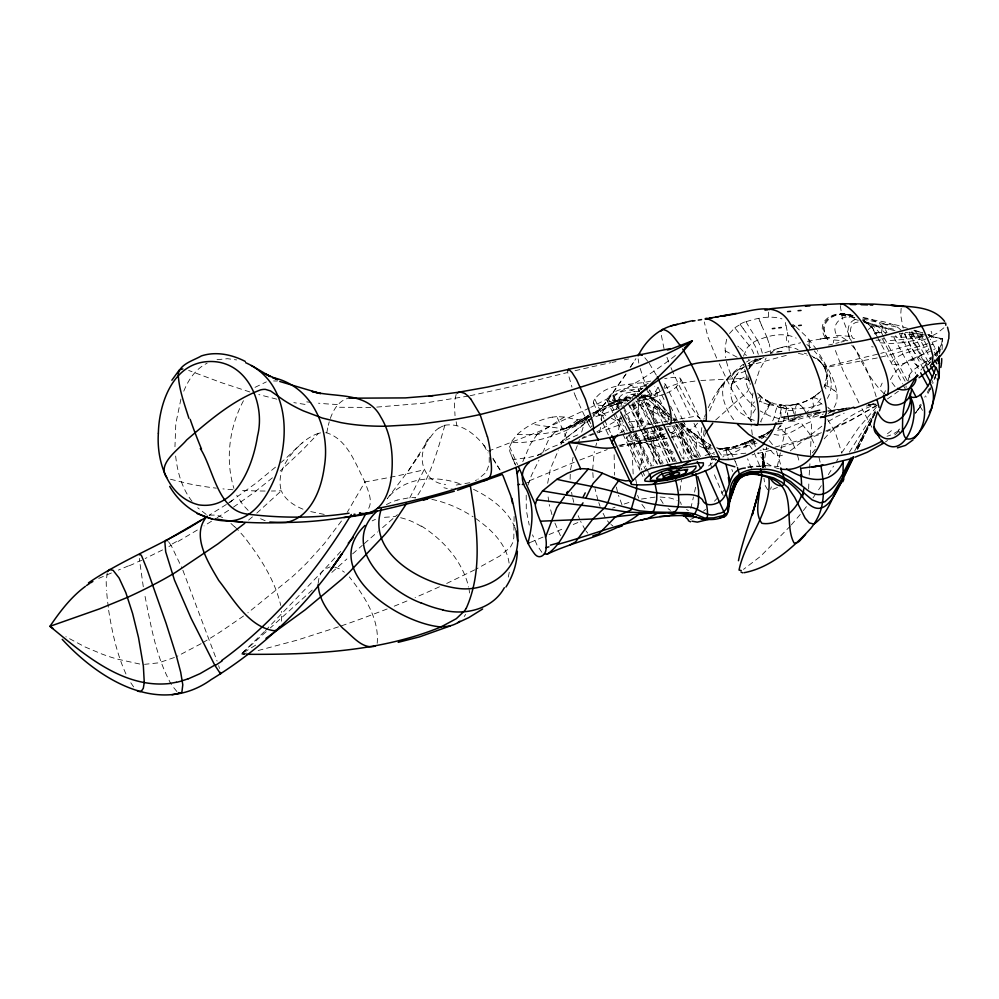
<?xml version="1.0" encoding="UTF-8"?>
<svg xmlns="http://www.w3.org/2000/svg" width="999" height="999" viewBox="0 0 999 999"><rect width="100%" height="100%" fill="white"/><g stroke="black" fill="none" stroke-linecap="round" stroke-linejoin="round"><path stroke-width="0.75" stroke-dasharray="5 3.75" d="M514.11 516.495L513.823 537.799L512.799 542.569L510.252 547.415L499.6 556.131L475.961 569.218M592.632 469.992L594.305 451.598M630.394 405.257L640.097 405.045L652.946 411.738L653.833 423.688M762.861 467.894L763.124 453.496L762.861 467.894L763.323 461.001L762.712 467.095M654.07 430.257L653.084 465.921M763.923 467.282L763.174 448.489M808.653 488.998L808.915 480.407M570.129 479.233L570.254 473.926M725.761 449.325L728.533 459.815M620.354 415.996L618.269 432.804M942.069 349.588L942.656 338.823L928.945 336.026M614.135 454.732L614.535 475.124M810.376 455.207L811.638 422.602M762.911 466.321L762.449 452.609L763.785 463.636L762.449 452.609M547.652 483.291L550.299 469.093L558.516 450M831.23 385.764L830.244 392.619L827.447 398.414M840.271 305.794L842.344 318.032L851.448 341.446M789.21 350.999L788.611 340.734M809.19 475.074L809.54 469.518M809.627 468.081L809.902 463.798M526.223 495.154L526.286 510.202L529.233 525.087M318.157 583.341L319.043 577.622L321.129 572.951L342.295 549.75M638.486 404.757L638.236 420.679L637.037 428.683M281.531 621.166L281.631 611.301M768.543 312.075L768.668 317.158M911.862 331.119L913.561 337.25L924.025 336.139M927.134 365.884L926.085 361.338L931.88 356.868M680.007 490.646L681.443 480.257M701.835 427.584C700.012 437.25 702.135 448.351 709.877 454.957M601.473 420.691C599.787 401.773 622.177 398.314 636.051 395.679M704.17 430.319C702.871 438.673 702.659 448.901 709.652 454.92M759.852 438.436L760.739 436.126L765.734 434.215L763.91 434.815M570.504 469.955L573.101 457.317M761.288 397.365L759.29 402.472M752.971 393.044L751.323 405.681L750.961 421.428M653.096 410.089L653.621 407.879A11.464 4.058 74.8 0 1 654.22 406.83C660.464 404.595 664.123 414.772 669.542 416.421M600.574 427.422L599.1 434.727M621.003 406.855C620.916 401.061 627.16 394.18 632.879 398.613M509.303 572.202L507.742 579.595M746.678 374.712C744.742 383.067 748.039 392.17 754.657 397.565M763.323 466.595L766.633 447.077M770.054 402.535L769.892 403.246L775.286 405.706A34.84 23.988 34.1 0 0 780.918 407.43L781.031 419.193L769.442 415.846L760.239 410.964M780.906 449.925L786.275 426.049M695.591 487.237L693.668 496.116M749.238 368.306A14.785 7.967 23.8 0 0 749.75 367.12L748.401 359.478M780.331 452.847L776.985 467.832M743.506 356.144L747.14 347.877A35.04 26.074 44.8 0 1 749.437 345.392A45.742 34.028 44.1 0 1 753.283 342.669M641.545 464.41L642.282 454.12M783.591 421.328L786.338 409.103L787.974 405.569L798.226 403.983L800.823 405.432M635.826 434.253L632.442 458.241L633.279 476.448M690.771 508.366L693.381 497.352M107.255 572.814L106.194 581.63L106.431 590.534M939.485 353.871L942.656 338.823L929.12 336.039L933.316 337.45L931.305 337.575M901.16 308.204L900.698 315.185L903.121 328.097M754.944 383.941L759.452 370.067L766.133 358.079M444.88 425.199C438.099 448.888 431.293 473.314 418.256 494.43A54.383 13.674 -29.7 0 1 416.521 496.678M328.284 425.324L329.258 421.803M377.197 643.294C379.433 618.693 364.111 595.429 349.338 576.923M581.655 432.155L585.039 420.941L588.036 415.759C567.969 431.843 542.27 435.839 517.27 434.465L510.801 442.495C539.135 444.143 564.91 431.793 589.31 419.13M811.575 355.819L820.216 361.588L824.674 367.557L826.735 376.698L824.437 385.552L825.961 388.886C830.868 376.748 825.286 361.788 813.198 356.406M777.859 422.19C780.681 418.556 779.282 404.707 785.464 406.006A46.104 9.153 -79.7 0 1 786.338 407.467L788.261 417.307M703.845 419.243L704.183 418.094M745.766 370.966L736.862 374.525A43.244 39.036 16.4 0 0 732.03 383.666L730.843 386.838L735.027 376.386L731.33 386.151L730.744 393.856M595.829 445.866L596.678 443.057M528.021 485.127L531.393 475.536L538.948 460.227M726.648 339.235L725.087 347.315L725.711 357.717M935.901 374.313L935.101 376.823L936.15 378.571M180.931 399.051L175.787 423.738L174.962 446.74M935.414 375.874L935.726 374.937M772.614 420.879C775.411 416.933 774.887 405.744 780.169 405.344A47.577 7.005 -75 0 1 780.719 406.593L780.918 407.417M578.496 442.42L579.52 439.448M704.582 416.908L705.394 414.535M812.749 417.12L815.808 412.949L826.835 411.363M770.566 489.248L771.39 486.863M934.177 379.408L935.938 374.513M936.313 374.4L932.754 383.566M330.344 418.456C333.291 409.965 338.499 401.086 347.652 398.401M575.549 450.337L577.41 445.392M769.367 404.77L765.671 414.11M709.515 411.051C716.932 393.668 725.911 372.964 745.491 366.795M745.791 442.619L746.103 450.774M883.79 394.667L885.376 390.684M183.779 391.183C188.336 379.77 195.804 368.706 207.143 363.211M708.229 407.767C716.058 390.696 728.084 375.399 743.293 364.298M560.988 444.468L565.971 433.179L570.504 426.548A27.173 15.36 68.8 0 1 572.315 425.249L588.036 415.759L574.138 424.463L564.023 429.195L566.083 428.384L555.556 431.88M668.481 430.606L667.994 429.083M426.211 443.906C416.196 460.152 425.649 483.304 445.629 484.415M929.832 389.86L931.617 385.789M542.657 452.759L548.076 440.784L552.06 434.802M456.156 394.43L454.308 402.385L455.032 415.721M522.789 461.688L530.294 444.343L536.588 435.177M857.317 449.338L875.686 412.137M857.754 448.938L872.739 418.331M869.317 425.274L872.951 417.894M769.992 402.197L760.564 421.79L761.987 422.015M857.03 448.826L875.286 412.637M854.62 451.048L875.324 412.025M930.306 389.098L926.223 396.928M706.355 432.018L704.994 434.615A78.209 26.998 -26.7 0 0 703.184 445.242L706.905 450.936A78.297 27.023 -26.7 0 0 712.287 453.608L714.585 454.208M875.361 412.225L855.057 450.387M243.469 400.711C229.333 427.122 225 459.652 233.928 488.424M325.674 432.704A22.44 18.244 -53.7 0 1 326.685 432.842C347.714 439.373 355.632 464.423 364.96 481.943L347.277 512.275M409.777 497.939L424.088 469.792A556.68 277.834 -26.1 0 1 364.972 481.918M823.938 387.162C831.006 376.735 824.974 362.063 813.648 357.592M429.857 437.362L408.678 470.404L387.162 498.813C404.533 476.311 437.15 474.8 461.875 484.54M755.606 408.791L749.512 418.643L740.072 412.575A32.155 29.008 6.9 0 1 734.827 406.293L732.467 401.498M828.346 474.662L833.566 466.121M836.55 461.251L838.036 458.803M748.401 369.305L751.56 364.598A35.102 29.67 64 0 1 755.207 360.914A44.156 37.388 61.6 0 1 758.703 358.441L756.255 361.376L748.189 363.474M368.718 508.291C373.052 499.875 367.57 490.059 364.96 481.943M849.387 452.185L875.536 410.414M630.794 366.683L635.464 359.39M841.77 452.709L858.378 428.109L876.285 407.305M821.365 485.639L817.282 491.77M650.736 381.056C631.693 386.026 606.018 381.493 593.856 400.624A12.587 4.895 -25.3 0 0 593.906 403.771C604.033 408.029 615.784 403.646 626.348 403.022M630.144 367.532L635.913 358.653M625.898 374.275L607.991 400.162L593.418 416.745M646.241 385.477C633.254 388.986 615.721 385.776 607.292 398.738A8.404 3.259 -25.4 0 0 607.292 400.836L612.949 402.01L629.894 400.224M917.631 410.389L922.452 403.059M643.006 388.136C632.891 390.871 619.268 388.386 612.687 398.451A6.543 2.522 -25.4 0 0 612.687 400.099L618.506 400.974L630.406 399.263M639.572 390.909C632.717 392.769 623.476 391.096 619.005 397.914A4.446 1.711 -25.5 0 0 618.993 399.038L621.952 399.662L630.918 398.713M635.701 393.718L628.608 394.93L625.474 397.34A2.398 0.924 -25.5 0 0 625.461 397.939L627.459 402.147M921.428 404.857L915.633 413.049M408.678 470.404L419.48 454.545L414.81 461.338M664.035 387.762L665.484 384.265L662.824 383.104M626.036 373.876L606.168 401.998L594.567 415.159M464.21 616.52L465.646 614.422M812.961 497.914L816.42 492.994M341.458 520.991L324.238 543.718L307.492 562.237A405.394 161.875 -16.9 0 1 291.421 577.559L247.864 612.824M932.092 342.332L942.656 338.823L941.645 343.119A110.552 37.762 -27.5 0 1 935.101 355.769L938.186 352.36L938.848 347.952A2.922 2.448 -83.6 0 0 938.461 346.803L933.74 349.625M729.482 333.554L734.789 327.809L750.724 347.452A46.466 25.599 35.9 0 1 752.959 351.735L754.245 354.895M820.953 398.576C814.522 407.704 804.944 414.26 794.592 418.194L795.841 406.318L796.615 404.495L798.226 403.983L787.712 405.831M902.397 332.954L900.848 337.013L902.559 342.707L925.424 338.249M718.83 389.335L723.139 383.653M724.675 489.46L719.33 496.016M915.146 413.374L920.129 406.581L922.539 410.402M928.521 364.348L930.431 361.875L927.097 365.734M803.333 510.589L806.842 506.093M749.275 368.194L754.844 362.088L755.194 358.653M824.475 385.439L827.709 386.313A37.138 19.406 51.6 0 1 831.118 388.224L831.48 388.386M812.337 452.834L815.284 449.288M791.32 524.912L800.699 513.961M639.06 398.064L653.121 393.319A6.656 2.547 -25.8 0 0 655.719 391.296L658.041 387.175L654.682 386.276M920.941 370.042L921.902 368.931M484.965 473.364L477.809 479.32M824.587 367.644L824.724 367.52A4.033 1.411 -27.5 0 1 825.961 366.77L820.803 358.441L814.285 350.886M666.783 393.119L671.266 390.796A12.712 4.82 -26 0 0 676.248 386.938L680.107 382.068L680.831 380.344L680.132 378.122L674.5 377.285L664.71 378.521M708.541 466.009L716.458 459.478M415.035 498.239L415.734 497.477L409.278 497.739L397.165 500.074M770.241 431.743L765.946 436.088L761.3 438.848M824.175 438.861C837.849 422.902 855.943 410.839 876.036 404.607M895.004 386.613L890.121 380.182C894.717 371.116 902.234 363.499 911.5 359.215L915.771 364.548L922.876 367.844L931.742 358.029M697.602 423.226L695.192 425.849A12.825 4.608 -25.9 0 1 690.134 429.682L671.74 436.813M821.415 390.634C814.01 398.951 803.084 403.146 792.369 405.219L805.406 401.436L816.745 395.067L812.324 398.151L813.648 406.78M790.384 526.011L760.464 556.406L743.493 569.393M320.554 432.879L318.444 433.366L302.16 450.312L280.207 471.053M726.41 361.251C730.506 377.734 739.597 392.944 752.01 404.533L754.495 401.923M714.472 501.186L718.468 497.015M715.734 419.955L733.591 403.908M265.434 630.569L324.163 569.505L330.095 566.883M629.507 434.677L626.061 438.623A8.479 3.109 -25.3 0 0 626.023 440.646C638.686 443.431 652.235 438.424 664.847 436.238M934.689 354.945L938.585 351.298L939.06 353.858M264.423 631.593L241.159 654.133L244.231 654.27M943.893 327.797L937.287 333.079L928.421 337.862M730.094 375.799C715.734 387.987 724.912 408.966 734.69 420.954M592.357 417.245L560.601 442.395L564.073 442.532M934.614 354.433L937.224 351.86L930.331 339.26M435.239 430.931L438.886 427.947M868.331 329.495C874.475 323.264 884.977 326.236 891.183 330.956M758.129 398.251L759.365 397.152A28.134 2.672 -54.5 0 1 760.289 396.516L770.067 402.372L765.396 400.012L774.774 403.896L784.977 405.557L778.983 404.957L789.135 405.219L790.696 406.181A44.505 11.026 -84.3 0 1 791.87 407.804M318.444 433.366C302.859 438.374 293.182 453.047 280.731 462.637M517.27 434.465C527.047 425.512 539.472 419.493 552.497 417.082M312.25 590.059L270.379 627.909M819.217 392.557C807.841 401.96 813.511 394.493 819.505 400.524M266.184 631.693L241.159 654.133L245.342 654.27M331.83 572.415L346.89 558.965M590.621 419.368L563.124 440.447M352.635 553.871L362.262 545.392M537.887 433.903L564.323 417.045L577.709 419.855L587.936 417.207M364.298 543.593L377.659 531.918M397.452 514.672L395.292 516.57L381.381 517.544M256.793 513.136L281.331 490.784C275.749 472.127 289.26 454.383 302.585 442.619M392.957 518.606L378.783 530.944M275.487 467.145L255.894 483.229L228.908 502.759M252.422 516.883L248.027 520.579M894.792 434.915L898.85 431.456M272.402 477.822L254.87 491.92L233.429 507.155M764.01 357.355L759.69 359.29L761.638 358.279L752.784 360.502M770.429 353.371C777.659 346.341 789.222 344.867 798.051 349.687M733.541 403.946L746.453 392.707A22.952 8.329 -26.5 0 0 748.101 390.597L750.099 385.689A45.342 16.546 -26.2 0 0 750.099 383.117M703.471 511.138L705.669 509.34M589.422 414.76L574.138 424.463L581.53 421.99L588.911 416.808A11.139 7.567 85.8 0 1 589.36 416.62M675.436 355.444C649.437 376.099 620.292 392.382 590.746 407.355M780.806 425.999L777.796 428.459C787.574 431.893 792.669 442.232 796.191 451.286M899.799 428.996L898.338 430.082L899.874 432.804M577.709 419.855L568.056 427.023L560.289 430.045L574.712 425.611L588.823 416.683M243.569 615.971L223.601 629.732A326.311 126.511 -17.5 0 1 209.103 638.898L202.248 643.006M537.474 455.469L550.824 447.564L561.913 443.406M926.085 361.338L913.96 369.455L915.721 373.589M619.842 433.004L626.735 429.021M790.309 450.836L825.698 423.164M636.4 433.441L631.455 438.236A6.593 2.41 -25.4 0 0 631.418 439.822C642.469 441.908 654.283 437.837 665.159 435.377M255.007 387.362L266.346 381.88M772.002 429.82L760.064 437.912M885.439 441.908L887.537 440.459M887.474 398.901L891.957 395.854A121.191 41.558 -27.4 0 0 898.451 391.171M593.306 413.236C605.469 405.457 618.743 398.701 633.191 396.403M625.624 415.147L661.55 390.097M589.41 416.845L574.587 425.624L565.384 428.359L557.467 428.009L531.98 424.188M226.348 504.47L209.128 515.272M227.547 503.671L233.554 499.712L230.07 501.998M615.546 404.483L620.092 401.523M644.08 385.876L649.175 382.542M623.9 400.537L625.624 399.413M638.299 391.146L642.769 388.236M625.461 397.939L629.52 398.102L635.314 394.33M228.634 510.314L216.546 518.056M255.607 645.154L241.159 654.133L246.965 653.009M622.002 417.52L596.84 431.843M585.089 419.568L591.283 415.671M211.488 521.241L204.058 525.886M876.635 405.357L851.76 419.88A88.087 29.758 -27.3 0 1 837.387 426.923L826.847 431.518M855.044 319.555C846.153 323.127 846.777 334.528 851.285 341.358M746.553 361.975L750.099 359.79M197.34 530.019L178.022 541.47M877.197 405.532L849.999 420.467L825.698 431.068M759.203 437.362L770.329 431.081M828.084 413.648C849.774 398.164 826.56 367.033 817.319 350.512M201.136 643.656L177.248 656.243M937.974 352.659L937.224 351.86L937.487 355.744M705.082 455.544L714.235 452.41M828.271 421.441L835.664 417.232M764.51 434.615L767.244 433.191L770.104 433.042M761.638 358.279L753.171 363.748L748.463 365.484M665.309 433.678C656.83 437.287 646.852 439.797 637.737 438.673A4.483 1.636 -25.4 0 1 637.774 437.599L643.681 433.154L662.936 429.545M670.829 433.091L671.952 432.467A6.718 2.423 -25.7 0 0 674.6 430.457L677.01 426.448L673.663 425.649M168.918 546.54L171.116 545.342L181.868 567.832M777.422 487.462L770.154 490.434M617.007 400.849L592.007 413.399M162.587 549.912L145.167 558.516M475.399 480.619L476.635 479.982M592.969 414.847L611.226 406.031L628.021 399.937M474.787 569.817L447.04 583.291A417.844 171.216 -21.8 0 1 444.555 584.44M589.485 407.979L538.349 431.805L487.462 451.486M810.664 421.815C798.838 426.173 787.574 438.511 774.05 434.315M664.722 388.349L678.134 383.529L696.74 380.819M752.185 439.597L733.478 448.351L721.028 451.585M732.042 383.678L745.454 376.473A17.97 9.341 7.9 0 0 746.678 374.712M372.14 520.879L375.462 519.33M577.797 434.84L560.601 442.395L563.399 442.482M98.739 578.384L111.638 572.877M911.5 359.215L930.431 351.261M754.12 438.711C742.906 443.643 731.318 449.463 718.756 449.2M798.813 423.339L785.251 429.046L777.11 430.307M139.435 558.404L139.648 561.026L134.141 563.448M593.993 412.787L615.334 404.208L629.52 400.199M588.911 416.808L584.952 418.356L589.822 416.483M790.259 420.679L806.118 415.035L826.273 411.176M746.016 321.69A86.364 49.413 46.8 0 0 749.362 327.497L757.479 340.322C769.567 335.164 783.815 331.968 796.178 338.124M608.728 404.433L613.573 403.646L619.43 408.591M925.948 338.973L907.092 345.941L880.743 353.384M788.611 421.353L791.358 420.192M593.369 433.416L591.633 434.153A39.948 15.31 -25 0 1 586.326 436.176L582.554 437.4M128.484 565.871L118.382 570.092M577.847 522.552L572.34 524.862M530.332 542.407L543.106 537.05M549.063 534.552L563.923 528.371M174.4 657.492L158.679 662.837L144.53 664.335M690.434 519.43L693.468 518.169M529.358 480.756L574.263 462.275M394.218 606.181L407.58 600.724A417.844 171.216 -21.8 0 0 410.114 599.662M579.845 460.015L607.217 449.6M758.266 437.038L762.212 435.939A33.179 9.266 69 0 1 763.199 436.376M907.616 328.384C899.762 326.049 880.706 318.094 881.68 333.067M588.548 416.97L589.185 416.72M387.162 608.978L364.498 617.594A535.464 231.643 -21.6 0 1 339.847 626.385M797.302 417.769L789.747 420.891L794.68 419.73M818.643 434.827L780.069 447.839M753.458 439.685L736.288 446.103M671.316 434.253L677.996 431.231A8.604 3.097 -25.8 0 0 681.38 428.658L684.502 423.501M594.043 412.999L600.524 410.976L606.468 416.121L599.05 414.61L593.194 415.359M664.21 394.218L651.872 398.126L636.513 401.386M597.24 432.904L622.327 423.863M612.587 508.129L614.997 507.23M764.897 352.734L779.557 347.939L800.686 342.757M594.717 433.853L582.042 438.511M821.44 432.729L800.586 439.972L774.587 447.265L769.342 440.621M595.829 416.645L618.506 408.391M798.338 419.368L824.699 411.975M931.218 344.73L932.979 344.106A35.939 12.15 -28.2 0 1 932.629 344.68M747.739 365.946L788.948 354.633M813.86 417.17L823.301 414.073M927.522 346.029C915.946 351.386 901.011 351.598 892.07 361.426A11.551 3.884 -28.1 0 0 891.882 364.011C899 366.521 906.867 362.113 913.486 359.553A27.71 9.353 -28.3 0 0 917.244 357.654A22.777 7.667 -28.2 0 0 920.653 355.681A20.392 6.856 -28.2 0 0 923.788 353.596A20.242 6.806 -28.2 0 0 926.56 351.436A22.278 7.492 -28.2 0 0 928.908 349.275L921.053 334.902M746.116 321.69C757.567 318.007 770.117 315.234 781.93 318.868M754.145 440.197L731.33 447.49L719.218 448.663M338.436 626.86L296.99 640.197L255.969 651.098M755.506 441.62L734.153 452.522L722.776 456.968M542.095 453.971L529.308 457.342L513.249 459.615L509.815 451.536L509.365 446.216L517.544 464.585M624.188 504.008L626.398 503.296A90.347 29.433 -24.5 0 1 630.719 501.948M854.857 317.869C842.494 312.949 828.621 325.212 837.974 336.988L826.048 338.499L830.669 340.272M927.771 343.743L888.66 355.194A300.849 112.063 -30.6 0 1 876.435 358.117L824.712 367.694L821.877 363.636L824.637 367.694M779.32 426.273L781.143 425.699M858.104 322.015C849.737 322.689 848.651 332.642 852.934 338.286L857.916 339.086M755.132 441.108L734.465 447.077L721.79 448.613L728.746 448.039M736.438 446.041L731.33 447.49M629.27 428.072L669.842 420.704M640.746 396.728L646.49 394.43A4.533 1.736 -25.7 0 0 648.264 393.044L649.562 389.922M757.017 443.081C743.88 445.866 730.069 452.672 716.595 448.064M770.816 450.299L752.06 454.857M773.051 352.772L770.878 353.334L769.317 343.856M620.142 445.629C637.899 439.36 656.83 444.892 673.338 452.16M877.509 354.195L826.872 366.421A2.048 0.724 -27.5 0 0 825.961 366.72M828.571 345.092L832.592 344.118M835.826 343.331L839.023 342.557M829.744 412.312L845.691 408.728M575.062 370.716L590.509 367.12M444.592 425.287C462.662 422.102 478.371 436.85 487.862 450.599M840.971 342.083L844.242 341.308M469.805 482.704L456.218 485.052M782.479 455.207C777.572 457.455 772.577 453.946 770.504 449.525M667.032 438.037L655.194 440.584M641.445 499.05L656.093 496.965M209.303 515.159L216.833 515.072L223.289 517.869M591.995 366.783L610.726 362.699M768.556 448.701L760.002 450.549M759.053 436.813L763.436 436.95L765.796 439.66M612.037 362.412L615.996 361.588M866.283 406.056L876.036 403.996M629.72 421.853L639.984 420.754L651.211 424.45M624.288 359.84L628.621 358.941M470.029 395.754L507.28 387.562L567.732 372.477L571.965 387.125M639.76 444.505L639.223 443.319L619.605 446.765M638.511 398.763L650.511 395.829L659.14 392.157A8.541 3.247 -25.9 0 0 661.525 390.459M671.34 420.417L693.668 416.583L697.951 416.745L699.924 418.144M468.506 396.054L423.838 403.184L375.249 407.23M659.615 428.134L661.975 427.684M807.354 341.371L829.17 337.5L819.842 339.098L825.948 338.062M666.445 426.785L672.152 425.799M828.521 411.251L849.525 407.704M637.399 393.406L638.199 393.256M560.601 442.395L563.623 441.845M654.395 440.709L639.298 443.306L629.532 424.1M868.543 405.232L875.836 403.908M217.02 359.702L227.485 358.691L236.613 359.927M666.995 438.386L637.936 443.456L618.618 445.254M813.586 413.386L817.931 412.624L821.565 413.948M747.664 466.92L755.494 465.971L760.476 466.533M748.064 467.445L765.434 465.596L778.87 466.583M632.754 397.639L629.52 398.102M846.765 408.129L827.534 410.989M869.729 404.72L875.711 403.808M777.509 351.86L782.092 351.248M745.841 453.159L729.919 454.97L719.929 454.957M868.78 404.757L873.388 404.083M776.473 352.147L782.18 351.423M868.918 404.77L875.973 403.733M868.493 404.82L875.811 403.758M902.559 342.707L890.471 343.544L877.834 342.607M843.93 409.078L828.183 411.188M640.571 397.003C652.597 393.456 661.338 404.583 668.244 412.587M671.415 437.724C686.5 431.83 689.46 449.363 693.269 459.602M700.823 380.482L738.81 378.609L746.415 379.096A23.014 8.392 -26.5 0 1 748.089 379.832L749.262 380.994M875.998 340.297L884.202 339.76L883.266 337.924M923.625 336.176L896.702 337.55L895.666 335.764M928.945 335.502L932.604 336.576A2.91 2.435 -83 0 1 933.328 337.45M370.829 407.405L335.876 407.255M922.876 367.844L924.437 367.844M853.233 315.734C837.037 309.253 815.396 321.678 827.884 339.722M716.208 459.215L711.625 459.14M791.87 407.792L792.394 408.803L795.192 408.828L808.865 407.704L818.743 405.119L822.826 402.934L822.202 402.447M273.589 380.956L277.26 381.044M900.186 333.416L903.258 333.654M717.944 448.226L722.152 448.626L716.458 447.802M863.598 321.903L882.829 326.773M712.399 448.751C695.316 451.211 690.159 432.192 677.797 424.95M928.408 335.364L929.944 335.539L928.933 334.877M863.586 318.069C875.948 321.303 891.383 320.517 900.948 330.07M925.274 335.002L905.181 332.38M139.723 664.023L117.008 659.028A564.223 228.534 -24.8 0 1 102.273 654.17L85.177 647.015L65.859 636.713M638.124 399.475C649.937 402.972 659.153 412.812 670.779 417.37M324.213 514.41L308.716 511.176M643.393 395.279C657.005 395.517 659.989 411.988 669.018 419.368M305.045 404.408L293.831 402.634M846.041 314.548L852.184 315.584L845.304 314.385L851.535 315.497C835.876 309.103 813.236 320.055 826.011 338.848M798.376 353.409L807.442 355.307M909.09 332.08L922.164 334.34M564.323 417.045L556.793 416.583L567.769 440.547M646.94 395.954C656.992 398.201 663.448 407.592 669.58 415.134M854.345 317.42L838.985 314.136L849.475 317.307M645.416 395.641L648.988 396.353M894.979 330.706L875.848 326.024A48.876 6.831 15.7 0 1 862.961 322.028M862.387 319.043L886.875 324.151M862.999 317.52C872.651 318.781 882.616 323.376 887 332.555L875.561 332.692L871.44 326.573L863.448 320.105M852.784 316.096C837.649 309.478 814.784 319.705 827.247 337.912M888.673 328.134L894.53 329.383M431.868 499.375C446.565 502.46 460.539 508.666 473.126 516.82M641.645 396.116C651.435 399.9 657.579 410.089 667.657 414.036L660.526 408.891M711.101 447.465C696.74 446.316 690.584 431.418 680.943 423.389M276.835 399.188L258.828 394.58M768.581 404.408L772.065 405.182A35.227 21.766 16.4 0 0 778.046 405.994M914.048 330.444L922.801 333.017L914.547 330.357M779.357 468.831C770.241 466.933 762.287 460.689 758.004 452.472M746.553 442.307L746.153 442.27A4.795 1.424 70.3 0 0 745.766 442.582M914.634 330.394L918.668 331.556L914.048 330.182L918.193 334.715M334.653 567.045L339.473 568.856L344.393 572.24M804.183 353.184L806.68 353.933M249.85 391.958L221.641 382.742L188.649 370.442M697.29 457.092C682.429 453.946 681.892 435.339 673.076 425.524M265.172 520.716L258.416 517.819M928.745 364.76C916.42 359.178 909.565 345.916 904.932 333.828M170.454 479.233L188.711 483.753A485.726 235.739 -25.5 0 0 216.346 488.161M927.746 334.39L928.558 334.702M929.008 334.815L931.118 335.814L929.47 334.99M862.974 320.317L868.006 323.838L862.974 320.317L879.432 327.447L887.199 335.102M749.512 418.643L750.836 419.18A43.494 37.974 10.5 0 0 756.343 420.916M660.689 428.184L663.199 429.195M632.092 394.268L637.624 396.578M630.819 390.072L634.727 391.72M644.018 395.629L645.854 396.403M628.746 384.378L635.464 387.237M653.358 394.855L657.417 396.578M302.984 509.19C294.106 505.594 285.177 499.962 281.331 490.784A457.892 220.267 -25.1 0 1 271.403 491.021M863.036 320.167L874.437 326.973L879.719 332.992M761.987 402.11L759.964 401.123M929.919 335.202L931.692 336.039M669.605 432.005C682.217 436.326 689.547 447.502 697.115 457.53M473.514 489.335C490.072 497.402 506.268 508.991 514.36 526.061M611.351 418.219L616.146 420.804M841.87 337.138L846.528 340.135M725.024 350.736L737.587 357.442M652.946 411.738L669.318 419.967M686.525 509.552L688.411 510.514M863.411 320.604L872.302 327.684L876.423 333.803M714.035 458.529L716.395 459.852M769.892 403.246L767.357 401.748A32.867 22.952 34.2 0 1 760.514 396.428L756.73 392.507M421.378 525.998C443.356 539.984 462.562 561.226 468.631 587.087M674.4 419.53L676.698 421.016M702.572 440.097L711.051 445.454L690.721 431.006L694.08 433.966L681.568 423.276M674.437 418.269L677.659 420.417M680.194 423.763L700.761 438.798M673.426 419.168L675.386 420.504M792.657 324.3L794.717 325.749M206.181 514.41L197.702 507.742M908.953 332.455L912.537 336.438M668.031 508.628L670.479 510.389M623.101 425.287L624.213 426.086M475.574 518.381C491.208 529.383 507.267 544.443 509.253 564.547M610.988 524.5L612.824 525.861M747.065 442.594L748.001 443.469M806.867 344.493L811.887 348.601M834.003 390.159L836.388 392.12M795.728 326.561L806.355 336.576L816.545 349.388M681.693 423.389L698.526 439.31L710.077 446.278A36.239 8.741 59.5 0 0 709.615 446.541L708.378 449.438L708.491 454.907M884.215 393.781C870.291 380.582 862.012 362.612 853.421 345.741M755.169 407.255L752.01 404.533M698.925 437.475L703.371 442.332L710.501 453.933M681.892 457.492L683.99 459.265L681.018 424.038M737.761 346.116L738.761 346.965M828.858 408.141L827.734 407.155M660.888 404.583L656.68 400.911M230.944 523.476L234.915 527.11M739.697 347.802L741.42 349.438A34.366 19.181 21.4 0 1 744.355 352.809L746.328 355.594M248.139 510.377L242.707 504.595L236.751 495.217M757.542 393.082L761.163 396.516A45.28 4.283 -54.9 0 1 761.375 397.252M867.569 323.539L871.128 326.948L875.299 333.154M667.444 422.614L657.442 409.078M176.91 691.545L172.065 685.576M801.922 423.938L809.277 433.416L815.621 446.853M635.764 400.961L642.345 408.591L653.221 425.724M700.349 419.093C688.161 405.269 680.269 388.261 672.677 371.628M541.87 552.285L537.175 545.404L532.517 534.84M767.694 489.81L764.822 484.952L763.973 478.271M810.226 418.618L809.09 417.32A53.372 19.031 89.2 0 1 807.679 415.222M607.442 520.829L610.064 523.813M851.735 345.154C864.597 359.952 870.916 379.021 876.41 397.502M644.83 357.754L647.702 361.251M751.423 421.541C737.562 403.371 728.283 382.217 718.293 361.788M586.126 531.143L587.724 533.116M718.506 451.036L722.577 456.855M168.481 541.683L171.116 545.342M663.124 503.446L659.028 496.928L668.568 497.739A92.295 30.17 -24.4 0 1 677.235 500.761M192.033 501.298C181.531 487.949 177.11 470.929 175.462 454.308M668.955 413.511L670.379 415.359M247.003 540.596C261.813 560.002 275.212 581.455 280.756 605.494M827.622 419.493L835.301 432.342L841.832 453.271M641.92 504.383L644.917 508.379M749.387 445.129L752.097 449.075M803.059 407.804L807.654 415.322M133.616 686.9L129.845 681.368M743.268 328.708L754.407 344.705A44.98 24.413 42.2 0 1 756.53 349.113L758.316 354.345M730.157 452.11L727.222 448.751L725.911 448.776A12.65 3.247 47.5 0 0 725.661 449.225M483.791 445.204L488.036 452.922M649.25 363.361L657.317 376.835M493.019 458.978L499.85 469.692M703.721 446.903L707.866 453.171M624.038 414.922L628.895 422.989M676.723 424.65C685.439 434.078 684.727 446.503 689.959 457.242M492.969 458.229L500.249 470.292M585.327 530.157L580.606 521.378M675.511 423.751L683.366 437.962L691.645 458.778M588.274 423.926L575.037 395.379M171.416 684.615C155.694 656.705 150.737 624.375 144.443 593.381M751.398 468.519L747.602 458.816M681.156 423.464L699.25 457.617M934.377 352.16L936.687 356.381M917.407 334.665L931.155 359.877M913.323 334.403L929.045 363.249M911.188 336.501L925.099 362.075M908.903 334.091L926.56 366.558M904.245 333.728L923.238 368.706M871.84 427.297L861.975 408.666M733.054 456.943L732.329 455.606A22.328 6.281 69.9 0 0 730.169 452.185M899.287 333.341L918.855 369.455M893.993 337.637L912.025 371.004M881.293 332.367L883.441 336.363M884.165 337.699L907.317 380.744M882.042 338.299L905.069 381.168M875.211 332.942L877.284 336.8M877.484 337.237L902.422 383.653M903.034 384.865L905.231 388.936M653.945 427.072L663.748 446.915L669.78 461.763M749.625 382.255L745.704 373.688L743.406 364.435M757.479 340.322L758.578 342.495A43.444 23.127 48.2 0 1 760.526 347.003L762.362 353.234M858.965 402.897L842.994 370.404L835.127 349.837M754.233 452.834L759.727 465.934M603.096 513.311L604.919 516.92M711.176 455.182L715.184 463.399M908.878 375.174L909.989 377.385M825.961 366.758L830.294 377.947M723.189 495.566L712.949 471.478M590.821 423.713L589.048 420.367L590.634 424.325M638.648 442.145L639.223 443.319M652.659 400.337L649.587 393.943M680.819 379.033L699.762 417.794M676.248 386.938L691.271 417.769M693.993 423.376L709.003 454.22M709.69 455.619L713.099 462.624M619.417 407.155L612.549 393.643L615.746 401.536M665.484 384.265L682.305 418.981M682.979 420.367L700.486 456.468M670.504 406.156L695.267 457.355M658.041 387.175L665.421 402.46M672.802 417.757L675.486 423.314M676.161 424.7L692.27 458.054M655.719 391.296L669.08 419.018M672.427 425.949L688.461 459.215M649.825 390.247L665.209 422.265M667.881 427.834L682.604 458.454M643.156 382.342L645.179 386.563M645.854 387.974L662.936 423.613M640.172 386.526L641.52 389.335M644.205 394.955L658.329 424.438M659.003 425.836L676.485 462.337M642.769 394.593L674.8 461.488M641.932 396.103L655.257 423.951M655.931 425.337L673.251 461.538M638.274 388.961L639.622 391.758M640.284 393.169L655.044 424.001M655.706 425.412L673.151 461.863M637.699 394.28L669.805 461.476M636.163 396.665L650.174 426.024M650.836 427.422L668.181 463.773M633.89 401.96L645.841 427.072M646.503 428.471L663.111 463.349M632.916 402.897L645.516 429.395M646.178 430.794L662.112 464.26M632.267 403.796L661.425 465.134M631.88 404.395L642.482 426.698M643.144 428.084L660.364 464.323M625.661 397.065L640.297 427.872M640.958 429.283L657.579 464.298M628.121 403.546L657.354 465.122M619.343 397.402L623.339 405.831M624 407.242L634.64 429.707M635.302 431.118L651.922 466.233M618.831 398.726L623.476 408.554M624.138 409.965L634.765 432.417M635.426 433.816L650.699 466.096M613.199 397.702L618.518 408.966M630.481 434.328L645.779 466.72M646.44 468.131L648.438 472.365M612.449 399.65L617.095 409.503M621.066 417.944L624.387 424.975M625.049 426.373L628.371 433.416M629.033 434.815L646.952 472.802M607.929 397.752L614.472 411.638M615.122 413.024L641.92 469.942M642.582 471.328L644.542 475.499M606.98 400.262L612.949 412.962M613.611 414.373L622.24 432.692M622.901 434.103L640.147 470.766M640.809 472.177L642.794 476.411M560.414 535.664L554.732 522.589M594.805 399.163L603.945 418.706M604.595 420.104L611.126 434.053M593.418 402.922L601.873 421.016M602.522 422.415L609.028 436.326M639.298 443.306L649.313 466.421M591.333 425.886L591.72 426.723M749.2 380.681L746.827 372.739M716.633 358.142L707.954 337.1L704.283 321.978M125.961 674C116.521 653.221 111.801 630.644 108.329 608.204M734.477 459.827L735.152 461.351M761.488 325.237L767.344 338.087M511.138 455.069L515.734 465.209M792.394 408.803L795.004 416.833M578.209 515.709L579.408 518.543M670.991 367.669L672.202 370.542M513.249 459.615L515.147 464.597M182.867 570.229L217.083 661.076M776.485 451.011L781.443 467.22M731.83 469.43L732.704 471.578M621.952 504.757L618.481 495.254M637.612 495.379L638.723 498.189M668.693 361.988L665.696 353.846M759.902 321.341L758.815 318.369M514.822 527.31L516.183 531.068M598.788 502.584L600.112 506.431M551.96 514.647L549.213 504.495M218.644 665.671L219.53 668.468M764.672 465.571L763.998 463.424L765.621 468.618L760.863 449.912M755.281 446.578L752.484 436.188M711.625 467.594L709.402 459.752M664.06 348.813L660.839 332.754M680.469 501.923L681.256 504.545M640.109 368.344L645.379 383.966A85.177 32.555 74.2 0 0 649.625 393.868M797.514 455.244L799.712 463.524M597.902 500.012L594.979 488.548M764.947 466.346L763.061 457.467M818.943 457.292L820.291 462.787M572.714 497.889L573.776 502.335M635.701 479.183L636.588 483.603M616.383 487.075L617.682 492.682M938.461 346.803L939.235 353.596M638.823 363.137L638.136 358.891M786.088 325.537L787.412 332.567M548.788 501.923L547.739 494.08M143.294 586.775L139.648 561.026M571.59 492.332L572.015 494.917M752.272 434.765L751.073 424.513M787.886 335.377L788.036 336.388M787.662 413.311L787.761 414.048M938.848 347.952L939.41 352.035M763.236 459.078L763.473 460.901M489.248 457.442L489.223 464.223L486.725 470.879A48.089 30.507 33.2 0 1 484.94 473.351M469.118 589.497L469.53 593.006M809.04 339.66L809.277 342.707M592.819 472.602L593.194 477.847M697.015 455.631L696.565 443.306L697.614 437.025A31.968 4.708 63.3 0 1 698.85 437.287M809.415 345.979L809.415 346.478A36.726 10.589 -88.3 0 1 809.39 348.688M832.204 411.001A89.885 54.845 78.3 0 1 828.82 408.316M794.917 421.116A76.448 48.439 27.8 0 1 789.222 421.103M788.411 418.981A57.018 36.888 28.6 0 1 780.831 418.044M788.773 420.142A129.87 27.298 -77.6 0 1 788.236 417.395M734.839 327.884A56.781 43.444 46.8 0 1 740.334 324.538M740.097 324.163A76.086 58.766 57.1 0 1 746.016 321.466M743.231 328.721A128.971 77.16 40 0 1 740.134 324.3M753.109 360.939A66.883 58.392 10 0 1 756.743 359.028M748.313 363.611A61.738 55.107 14.2 0 1 752.909 360.676M744.517 366.446A63.424 57.193 17.6 0 0 744.005 366.883A54.733 49.625 19.9 0 0 736.812 374.488M732.492 401.498A32.155 29.008 7.8 0 1 730.756 393.843M783.516 421.079A61.214 53.571 11.1 0 1 778.533 421.853M794.367 417.757A66.159 58.791 12.5 0 1 783.441 420.804M880.606 386.725A57.88 29.296 -74.4 0 1 882.154 383.104M886.163 375.174A57.88 29.296 -74.4 0 1 886.775 374.101M898.313 430.744A40.372 19.48 -57.2 0 1 886.937 436.226M932.641 380.681A69.818 36.588 -57.8 0 1 931.905 382.542M929.47 388.099A69.818 36.588 -57.8 0 1 924.762 397.202M920.479 404.245A69.818 36.588 -57.8 0 1 919.342 405.956M906.105 387.562A19.98 11.464 -78.6 0 1 906.068 385.976M908.041 381.181A14.86 9.166 -78.9 0 1 909.552 375.711M909.202 375.424A15.972 12.463 -81.5 0 1 914.085 369.792M871.603 346.69A57.48 0.824 10.9 0 1 873.251 347.015M836.238 335.627A58.354 20.28 16.5 0 1 851.835 336.713M847.814 340.696A39.935 4.658 -2.3 0 1 833.478 339.91M921.24 337.35A69.343 5.295 -2.7 0 1 888.973 340.609M931.043 331.243A39.323 10.377 -13.1 0 1 931.742 333.604M922.689 335.264A32.443 1.199 5.2 0 1 904.819 334.053M875.099 333.666A12.675 1.461 6.4 0 1 877.134 332.992M875.436 334.166A19.918 2.098 11.4 0 1 874.525 333.441M896.103 336.863A15.934 5.632 4.9 0 1 888.735 336.538M618.543 407.792A41.384 2.473 63.3 0 1 615.534 401.186M657.467 408.991A85.165 32.542 74.2 0 1 652.684 400.262M830.406 377.972A43.594 27.473 43.2 0 1 831.318 385.789M831.493 388.636A19.343 9.903 51.3 0 1 833.953 390.409M819.442 402.235A71.628 37.6 69.1 0 1 822.052 404.245M800.811 405.606A44.83 15.847 87.6 0 1 803.021 408.054M793.044 410.452A62.013 42.72 34.6 0 1 787.2 410.239M788.848 408.254A50.45 37.113 23.4 0 1 783.803 408.728M786.712 408.479A45.954 31.506 33.9 0 1 780.918 407.505M783.441 407.43A44.156 29.595 18.6 0 1 778.358 407.367M769.742 403.559A35.002 1.224 -64.6 0 1 769.13 405.257M769.779 402.659A47.153 1.573 -65.4 0 1 770.179 402.272M768.556 404.545A29.421 20.629 16.7 0 1 761.912 402.235M749.2 367.982A29.283 25.425 52.4 0 1 749.725 367.108M753.146 342.495A61.738 46.229 49.5 0 1 757.404 340.197M767.132 338.074A43.856 22.865 59.5 0 1 769.093 343.806M787.474 332.555A70.367 39.972 80.8 0 1 787.949 335.364M786.213 336.588A69.88 31.756 81 0 1 786.762 340.696M809.028 342.982A19.193 5.22 -88.7 0 1 809.153 346.104M795.853 419.443A87.113 22.265 -82.6 0 1 794.954 417.033M761.563 325.237A52.797 28.909 58.5 0 1 759.964 321.341M858.328 320.392A49.6 1.623 18.4 0 1 850.161 317.507M882.641 323.988A74.276 2.935 11.7 0 1 898.039 327.41M730.706 377.272A73.851 44.368 -86.5 0 1 742.657 366.72M833.503 342.882A66.434 14.098 55.7 0 1 833.678 340.359M891.433 430.669A74.738 46.616 -45.6 0 1 886.925 434.115M747.689 441.733A22.278 6.918 71 0 1 749.163 443.119M710.476 446.278A28.309 7.343 60.4 0 1 710.676 446.041M764.372 436.363A92.395 25.562 68.3 0 1 766.308 437.512M536.363 435.052A48.189 31.019 17.4 0 1 537.624 433.753M552.472 435.214A35.777 22.29 54.5 0 1 555.456 431.755M746.515 442.107A8.242 2.822 77.9 0 1 746.99 442.12M763.224 436.463A57.542 15.872 68.3 0 1 764.085 436.938M771.103 430.119A60.864 18.044 63.7 0 1 771.378 429.907M769.492 431.743A74.838 21.628 67.8 0 1 769.854 431.193M770.841 430.07A74.838 21.628 67.8 0 1 771.041 429.882M510.102 445.891A49.95 14.71 -29.2 0 1 511.963 442.07M638.498 404.757A21.329 11.588 74.2 0 1 638.873 402.697L640.596 398.551L644.18 396.203A24.251 13.362 71.6 0 1 646.94 395.929M653.071 411.888A19.555 7.617 71.4 0 1 653.209 410.239M835.614 417.207A199.875 93.844 14.2 0 1 844.23 413.174M529.383 481.88A119.281 65.809 -31.6 0 1 526.485 483.004M872.015 419.967A190.772 3.097 -64.2 0 1 856.555 451.186M758.765 465.921A24.113 5.994 70.3 0 1 759.028 466.72M425.537 443.618A46.191 45.966 7.8 0 1 429.22 436.863M455.969 489.198A42.383 34.503 -26.9 0 1 443.918 487.724M471.291 485.551A24.925 15.047 -13.1 0 1 469.78 486.101M464.972 487.437A24.925 15.047 -13.1 0 1 455.144 488.286M265.097 491.033A457.892 220.267 -25.1 0 1 239.51 490.197M439.023 428.171A19.705 17.782 -50.1 0 1 444.642 425.512M430.182 437.587A39.685 38.961 -72.6 0 1 435.477 431.181M439.485 586.788A417.844 171.216 -21.8 0 1 415.122 597.539M176.561 541.52A169.206 36.351 -22.3 0 1 169.73 545.329M141.608 560.314A56.943 7.53 -23.9 0 1 139.735 561.163M133.891 563.773A44.343 2.935 -23.8 0 1 127.847 566.358M326.785 432.854A73.277 44.056 85.1 0 1 328.359 425.399M337.35 404.483A359.59 225.349 -25.9 0 1 318.481 403.196M311.076 402.397A359.59 225.349 -25.9 0 1 306.718 401.86M456.905 425.774A59.465 17.557 72.8 0 1 456.168 421.765M232.904 489.76A485.726 235.739 -25.5 0 1 222.939 488.886M590.859 427.884A40.684 4.933 68.8 0 1 588.374 424.263M575.162 395.454A40.747 5.145 67.6 0 1 574.1 392.694M108.354 607.18A81.181 12.812 76.2 0 1 106.631 591.046M234.877 526.898A93.469 28.596 63.3 0 1 246.99 540.384M400.587 517.732A84.391 47.315 56.1 0 1 421.378 526.448M386.401 504.632A130.619 81.543 49.1 0 1 397.202 500.149M552.397 417.195A21.766 6.531 -18.7 0 1 556.655 416.683M735.177 461.313A22.328 6.369 69.8 0 1 737.025 465.984M633.628 434.265A35.302 28.034 34.1 0 1 638.885 442.082M616.77 419.205A59.453 39.436 36.4 0 1 624.063 423.851M640.571 463.861A59.241 41.846 54.4 0 1 638.836 470.104M639.497 444.555A35.29 27.647 36 0 1 642.082 454.095M785.888 325.587A89.535 53.009 81.2 0 1 785.364 322.49M660.963 432.817L660.089 434.053A2.473 0.899 -25.6 0 1 659.128 434.79L651.523 437.05L644.243 437.487A2.41 0.874 -25.4 0 1 644.255 436.913C648.251 432.904 656.206 432.567 660.963 432.817"/><path stroke-width="1.5" d="M910.126 393.406C914.285 412.325 888.823 437.412 877.534 411.938C875.599 419.105 869.867 431.206 878.995 435.626M719.367 457.929L718.531 460.764L714.472 465.434A12.925 4.371 -25.8 0 1 709.327 469.218C685.539 479.358 657.205 486.888 631.58 484.428A12.812 4.433 -25.2 0 1 631.668 481.518L641.308 472.415L651.336 468.156L710.277 456.893L717.432 456.63L719.367 457.929L701.111 420.567M939.222 356.393L938.96 360.065M511.825 498.251C516.72 519.905 523.264 545.317 510.464 565.446C499.762 582.03 479.308 590.559 459.927 588.623C422.939 584.64 366.208 553.833 381.356 508.928M567.607 371.153L568.231 369.305L670.354 348.601M937.449 358.154C936.413 359.64 941.22 366.046 938.935 362.25M825.399 416.708C826.023 441.583 809.714 473.701 780.656 469.018M517.357 551.248C516.945 563.985 512.787 576.336 505.931 587.037M948.8 338.873L948.988 333.154L947.514 327.16M516.146 468.032C521.378 496.778 515.546 530.019 534.977 554.358C540.059 560.364 546.803 553.721 546.028 547.627C548.076 531.98 537.1 518.906 535.139 504.17L518.793 467.42M937.387 379.882L938.673 379.133L939.285 373.489L939.272 356.056M698.488 503.459L698.638 490.634L695.816 473.788M948.351 339.76C947.102 350.362 938.685 358.391 930.956 364.847M738.448 560.726C744.392 531.58 757.916 504.32 761.937 474.75M911.475 388.711C911.75 404.483 889.06 412.487 883.403 395.666M654.795 482.579L656.83 492.769L656.693 499.925L653.883 510.639L650.411 513.099L627.297 512.1L592.657 506.568L536.301 499.737L542.544 490.946L599.238 500.499L639.747 510.889L652.909 512.025L687.999 512.724L694.417 513.873L704.707 518.056L713.723 517.882L723.189 515.509L727.197 513.136L728.483 510.314L731.043 491.683L734.939 480.756L739.56 475.561L749.337 471.815L764.223 471.341L778.308 474.413L790.484 481.431L812.224 499.95L819.967 502.834L824.962 501.723L832.329 494.817L843.031 476.923L843.168 461.625C830.506 487.799 806.505 480.581 786.513 468.981M139.41 554.895L139.897 553.683L141.683 556.031L147.515 570.541L166.084 623.276L176.411 655.956L180.707 672.277L182.792 684.802L181.905 692.007L181.006 692.919L178.471 692.657M544.418 553.933L547.19 554.158C577.509 539.722 612.961 535.014 639.422 513.848C647.851 512.125 656.63 513.711 665.184 513.174C685.177 509.228 702.896 525.224 722.427 517.307C729.994 516.171 727.172 507.704 728.995 502.584C731.38 493.643 732.23 483.179 739.635 476.723C760.888 464.997 788.149 476.623 801.423 495.379C796.715 510.889 777.534 526.248 761.85 523.289C754.307 513.136 759.315 499.025 759.889 487.45L752.297 514.847L758.578 491.62M638.111 355.844C645.779 340.184 659.802 327.297 677.484 324.363M916.058 378.996C915.034 387.337 904.944 392.694 897.589 388.386M906.006 438.686C913.798 441.121 919.492 432.355 923.176 426.823C930.856 413.798 937.949 397.227 929.869 382.704C925.898 389.348 918.968 400.374 909.902 396.703C922.951 413.686 903.246 465.696 880.681 439.56M697.589 507.742L695.267 512.949L692.419 514.96A21.853 10.989 81.4 0 1 691.133 515.159L685.514 513.648M745.341 468.019C725.836 469.28 732.23 493.756 719.305 501.998C713.985 505.107 705.019 506.93 702.347 499.575C694.929 491.72 682.429 495.791 672.827 494.243C652.534 493.469 632.092 489.173 614.585 478.521C603.92 473.838 592.619 468.094 580.681 468.756L569.055 443.369M853.621 456.943L840.908 483.329L836.513 489.535M945.828 325.287L945.678 323.127C914.36 324.45 883.99 338.099 852.696 342.382A1346.677 577.21 -41.2 0 1 836.663 345.392C794.13 353.321 751.011 357.068 708.079 361.975C680.169 362.949 657.217 379.732 636.588 396.84M545.504 537.2L556.755 507.679L564.398 496.728M661.063 331.168L662.312 329.433C670.666 330.407 675.287 339.822 680.394 345.617M932.492 363.711L932.904 355.844L929.37 343.181L923.213 329.058L915.771 316.708L909.889 309.69L906.043 306.693L891.046 305.282C909.028 307.068 932.204 305.294 944.592 321.341M517.245 473.526L518.668 470.429M931.992 407.667L929.307 412.137M727.572 505.856C732.667 496.728 732.929 484.89 740.721 477.435C749.25 471.778 760.314 474.65 769.205 477.897C798.401 487.025 783.104 523.014 794.055 542.994L796.29 543.131L799.175 541.433L805.581 534.44M707.005 517.557L705.968 518.993M852.934 457.13L843.031 476.923M585.789 498.164L592.956 483.653L602.397 473.289M853.546 457.067L841.87 480.282M841.258 481.506C832.579 495.641 828.121 514.373 813.948 524.075L809.327 522.939L805.132 518.119L794.642 497.302L788.036 487.537L781.693 482.13L773.638 477.884L758.278 474.013L749.262 474.188L743.955 475.711L739.585 478.596L736.35 482.879L728.995 501.96L730.594 498.089L730.993 490.372M727.622 509.74L728.721 505.731L727.472 498.426M842.132 480.357C832.617 501.198 820.191 522.927 801.423 495.379M851.148 457.729C842.494 474.275 828.146 508.953 804.944 488.136C792.182 478.184 777.884 467.932 760.788 469.393C746.116 467.607 730.194 475.786 729.982 492.02C728.408 500.262 729.545 512.587 718.094 513.561C705.956 519.38 697.989 505.382 685.976 507.192C670.429 506.493 654.72 505.457 639.735 500.936C613.286 488.886 584.79 485.651 556.893 479.333L542.544 490.946M365.959 513.336C330.681 581.505 276.611 639.635 211.101 679.645C159.378 716.845 99.076 679.457 62.225 639.348M466.208 608.379C483.379 569.992 476.748 525.811 470.317 485.739M504.333 587.737C492.744 609.153 465.209 615.759 442.869 610.014M406.63 503.459L390.821 527.272A282.055 110.477 -19.2 0 1 384.74 534.727L349.75 571.728A354.295 137.487 -18.2 0 1 341.795 579.233L305.145 609.84L265.971 638.349M351.286 514.497C317.432 570.454 274.837 622.065 221.616 660.551M706.355 432.018L712.774 423.214M547.19 554.158C564.073 542.857 568.681 520.541 581.418 505.107M874.013 426.935C889.834 458.903 918.343 418.831 910.027 398.002M583.016 502.834L581.942 504.37M917.257 374.75L909.415 388.461A49.575 28.009 -84.1 0 0 904.982 401.86A50.3 23.302 -83 0 0 902.671 417.145L902.472 431.331M107.904 571.228L109.628 569.48L113.124 570.367L119.068 577.971L125.837 592.632L132.617 613.548L138.524 637.637L143.357 665.958L144.268 682.504L143.307 688.323L141.371 691.146M171.853 380.219L179.445 369.78L182.842 368.906M651.098 477.997L650.561 478.721A6.656 2.285 -25.3 0 0 650.486 480.232C663.998 481.518 678.571 477.634 691.121 472.29A6.781 2.298 -25.6 0 0 693.806 470.304L695.891 467.869L695.941 465.971C681.281 468.556 662.799 467.345 651.098 477.997L649.1 473.763M663.573 476.898L663.373 477.16A2.435 0.837 -25.4 0 0 663.336 477.722L670.616 477.135L678.259 474.8A2.498 0.849 -25.5 0 0 679.245 474.075C682.479 470.254 665.084 474.35 663.573 476.898L661.575 472.702M638.386 354.845L639.472 354.008L642.307 355.332M565.609 495.242L588.224 469.068M207.205 516.158C190.272 534.865 208.366 562.724 218.731 580.444C233.641 599.388 248.426 626.873 274.213 630.756A92.632 26.636 60.9 0 0 279.683 626.498M348.276 543.131L353.409 537.412M686.288 472.24L687.712 469.305L665.933 472.777L660.314 474.775L656.88 477.972A4.52 1.548 -25.3 0 0 656.818 478.996C666.008 479.87 675.936 477.222 684.452 473.601A4.608 1.573 -25.5 0 0 686.288 472.24L684.952 469.468M700.624 468.419L703.308 465.297L703.396 462.862L697.689 462.737L662.3 469.368L651.623 473.139L645.167 479.208A8.554 2.947 -25.3 0 0 645.079 481.156C662.399 482.792 681.093 477.822 697.177 470.966A8.679 2.947 -25.7 0 0 700.624 468.431L697.277 461.501M529.408 462.325C520.579 469.093 520.367 481.068 526.598 489.672C534.552 506.518 532.567 526.011 527.834 543.468L529.482 542.769M617.707 434.802L612.599 440.721A12.7 4.67 -25.2 0 0 612.587 443.743L613.486 444.38M377.222 511.001C339.21 545.591 386.95 590.334 420.816 602.872M840.659 304.595L842.319 303.708L874.2 304.121L903.034 306.069L902.272 306.456M360.152 512.974L359.378 513.161A73.002 42.32 88.5 0 0 364.21 513.486C383.891 512.562 390.509 488.573 391.833 472.377C393.306 453.421 390.821 433.391 380.744 416.933C367.532 391.233 335.214 397.877 312.075 391.496L320.592 393.581L279.732 381.468M914.06 438.511C925.611 427.797 927.509 408.366 920.454 394.593M684.427 347.952L692.344 340.846L671.066 349.001M882.017 441.046C846.74 461.725 800.549 461.65 764.098 443.831C752.085 454.682 735.314 461.6 718.993 459.115M913.086 439.847L905.456 445.417L897.389 447.864M244.817 523.251L217.957 543.868L176.261 571.89A164.398 66.471 -18.2 0 1 172.303 574.313A173.376 70.33 -18.1 0 1 156.493 583.154L147.565 587.762A270.117 113.349 -17.3 0 1 127.56 597.34L99.475 608.891L49.95 626.323C83.829 654.083 122.865 688.835 170.092 683.466M769.38 309.628L771.678 308.591L807.442 305.269L842.319 303.708C858.815 312.275 867.319 331.343 875.823 347.09C881.106 361.975 891.383 378.871 887.587 394.742L885.539 394.568M364.985 525.437C318.456 570.766 399.238 623.588 440.971 626.947L456.318 618.681L464.41 610.988A55.519 25.125 -14.2 0 0 466.158 608.391M736.263 313.386L705.007 318.981L707.354 318.594M85.39 586.388C70.941 597.065 59.952 611.6 49.95 626.323L53.209 628.583M918.131 375.599C898.9 390.109 876.86 400.524 854.12 408.254M482.642 609.003L468.856 617.569L457.817 622.689M457.192 393.094L459.827 391.858L464.822 393.394M88.449 582.892C125.437 557.729 168.157 542.532 205.357 517.569M86.513 585.539L89.76 583.354M556.893 479.333L567.357 473.301L576.51 469.642A22.128 8.941 -30.7 0 1 580.606 468.843M167.395 540.696L165.759 540.347L164.885 542.145L165.697 551.823L174.438 580.007L191.046 618.244L214.748 665.134L200.062 673.638L188.237 678.845M653.146 484.19L657.817 481.256M682.429 465.771L690.284 460.839M661.65 480.182L663.423 479.07M676.435 470.891L681.018 468.019M375.424 646.016C362.662 650.087 351.973 635.414 342.932 628.383C331.481 616.183 318.868 602.01 318.169 584.415M667.394 477.684L674.5 473.226M883.341 443.356L867.369 452.185L855.194 457.13M90.797 582.729L92.87 581.468M201.561 519.88L167.445 539.76M657.854 512.999L648.339 518.244L640.659 520.229M440.971 626.947C379.757 651.96 312.038 654.657 246.728 654.308M450.312 625.923L419.543 636.875L398.201 642.332M502.285 474.438L457.542 490.222M518.206 484.815L519.605 484.353M708.416 519.468L697.339 522.127L691.982 521.191M618.856 526.972L622.177 525.961M722.502 516.92L720.092 517.457L723.838 517.032L724.7 513.648L705.306 470.529M557.717 544.38C602.322 532.28 646.515 511.563 693.793 516.221M269.805 522.027C332.392 525.274 394.518 507.717 454.37 491.196M182.355 680.819L176.373 682.379M677.097 513.199L668.418 515.859L659.815 516.471M423.451 500.099L427.609 498.926M569.605 545.117L575.424 542.032L592.769 519.08L605.269 507.142L607.904 502.547L612.612 489.185L618.606 480.706A11.239 7.58 87 0 0 619.168 479.595L625.761 480.869L629.882 480.594M670.841 325.911L692.719 320.617M667.419 350.025L669.854 349.35M849.687 459.028L825.636 464.947L801.785 468.256M548.926 546.84L546.028 547.627M833.166 414.548L820.291 417.619M682.941 323.077L685.814 322.465M377.447 508.429C435.302 497.115 492.17 479.757 545.404 454.258C603.059 429.12 651.648 388.211 692.344 340.846C656.867 360.377 618.968 375.075 580.407 387.237A885.776 505.007 -32 0 1 545.179 397.977L480.107 414.535A430.581 208.816 -27 0 1 454.52 419.443L418.294 424.363L385.577 426.236A284.74 131.356 -25.4 0 1 340.696 422.552L322.315 418.044L303.346 410.876A437.275 206.718 -27.6 0 1 283.841 400.274L270.554 390.934L265.434 389.373A10.327 4.658 -20.6 0 0 260.589 389.885C232.505 400.462 209.128 420.704 186.613 440.01C179.083 449.4 156.418 463.873 166.771 477.41M172.028 694.73L178.958 693.356M692.906 321.091L695.004 320.704M348.763 398.201L405.382 397.902L433.017 395.641M883.453 443.294L882.017 443.007M698.251 320.142L701.585 319.568M812.187 467.07L823.139 465.234L815.009 466.595M709.727 318.194L712.125 317.794M715.796 317.195L718.306 316.795M720.504 315.859C745.117 315.272 775.012 296.066 790.384 324.001C804.095 340.896 813.748 360.764 820.204 381.468C820.167 385.864 833.74 419.992 820.654 417.058M723.388 315.984L725.986 315.572M705.918 318.281C725.299 324.113 735.489 346.603 744.73 363.249C752.022 382.417 761.413 403.646 757.791 424.425L756.917 425.075L754.545 424.463M349.051 513.211C315.259 518.344 280.831 518.256 246.94 514.048C217.595 510.102 213.574 469.168 200.337 448.526M169.705 486.413C181.955 507.679 205.245 521.653 229.92 520.929C249.588 519.817 263.162 502.572 271.091 486.163C290.759 446.653 292.67 383.329 245.654 362.699M592.857 535.876L598.838 533.891L615.259 517.07L631.081 509.952L636.488 490.796L636.75 484.952M429.245 396.091L458.429 392.245L487.599 387.05L568.743 369.343L571.99 372.465L576.573 379.682L585.426 399.2L592.682 421.853L593.668 428.296L593.344 429.383L592.07 429.058M764.972 310.14L767.906 309.802M649.512 513.061L595.541 518.881L540.609 521.191M781.905 423.351C742.682 428.921 702.971 414.548 664.21 424.787C633.016 430.919 602.385 441.97 570.354 442.644M615.384 447.277C599.275 450.761 584.178 443.244 568.531 442.22M805.431 306.218L809.952 305.906M823.338 305.145L826.273 305.02M744.043 572.714C770.429 567.807 792.532 548.064 810.539 528.696C815.621 522.415 819.605 515.159 821.54 507.267C824.787 493.593 823.426 479.22 820.853 465.571M850.361 304.545L855.781 304.595M861.101 304.695L867.607 304.907M870.179 305.007L872.726 305.12M694.193 516.833L683.403 515.934M215.397 518.843C238.549 522.989 262.687 523.376 286.151 522.465C292.62 521.203 298.614 518.119 303.521 513.736C316.446 501.423 322.09 483.504 324.413 466.233C330.482 428.821 312.6 386.026 272.54 377.485L277.672 379.72L265.035 373.676L270.329 376.586L251.473 365.522M229.92 520.929L242.045 521.953M668.294 512.962C684.702 515.297 677.384 487.287 675.624 480.069M738.423 479.12C741.745 477.31 737.712 470.517 737.512 467.52M695.479 516.958L696.715 517.17M483.953 480.669C496.253 479.095 489.685 458.703 489.997 450.586M669.48 423.988L670.928 423.938C672.827 407.767 663.498 391.533 657.317 376.835M741.233 570.554L739.023 570.067C745.591 538.511 772.627 510.939 768.793 476.773M734.864 466.795L725.649 464.135L717.569 460.514M683.166 512.887L684.365 513.224M619.168 479.595L612.25 477.222M693.206 516.471L687.562 514.46M670.104 474.038L675.524 475.949M669.018 470.217L672.851 471.578M681.942 474.812L683.741 475.449M212.525 519.155L197.178 513.623M667.195 465.022L673.776 467.395M691.296 473.701L695.254 475.137M703.234 421.391L706.156 421.141C708.104 395.729 695.329 370.542 682.717 349.013M701.51 519.043L704.657 519.655A21.029 7.767 75.8 0 0 705.893 518.793M690.509 521.828L688.261 520.654M245.292 361.438C231.905 354.545 216.071 351.136 201.423 355.906C193.719 360.452 180.232 363.823 178.209 373.876C178.871 389.21 184.365 403.846 188.923 418.356M698.85 517.844L700.661 518.656M740.983 572.052L742.682 572.839M688.186 519.592L685.489 517.195M764.098 443.831L748.538 434.34L737.537 424.325M756.593 473.776L759.827 475.087L761.475 474.238A4.82 1.486 68.6 0 0 761.588 473.339L761.45 472.327M470.566 398.651L480.107 414.535L487.337 436.675M770.291 477.597C772.339 485.089 787.374 490.834 783.79 479.07M214.748 665.134L220.567 673.913L220.592 672.414M878.034 435.202L879.819 438.386M934.827 360.115L936.812 363.736M932.304 361.988L935.776 368.344M930.356 365.671L934.327 372.952M926.56 366.558L932.504 377.485M923.788 369.705L930.369 381.83M920.653 372.764L927.846 386.064M911.712 388.911L916.12 397.103M936.026 367.382L937.974 372.14L938.835 378.122M663.423 424.563L681.655 462.549M675.162 466.058L676.498 468.868M671.515 470.766L672.851 473.563M592.981 429.445L598.289 439.997L597.914 438.936M502.884 475.349L510.764 495.841A884.839 298.551 -15.2 0 1 512.475 503.334M611.775 435.452L632.679 480.119M609.677 437.724L631.143 483.653M715.659 464.485L726.198 493.518M697.826 476.535C701.847 489.223 707.979 502.11 707.492 515.709A13.424 5.07 70.5 0 1 707.042 517.619M630.968 432.092L631.131 432.767L624.038 419.093A41.371 2.373 63.3 0 1 620.616 411.925M725.948 464.285L730.032 481.031M760.676 468.993L761.238 471.141M876.972 399.525L879.045 407.455M516.183 531.068L517.694 541.246M782.766 473.401L783.029 474.7M800.561 467.732L801.785 475.999M879.457 410.889A58.716 8.941 -69.5 0 1 884.552 396.965M941.732 358.554A39.386 31.481 -51.8 0 1 940.808 367.47M935.751 367.42A32.542 16.533 -67.8 0 1 929.694 382.505M909.739 397.078A12.737 7.83 -73.4 0 1 909.465 396.853M772.352 328.646A643.968 136.713 2.8 0 1 774.887 328.321M778.745 327.847A643.968 136.713 2.8 0 1 781.343 327.535M791.92 326.298A643.968 136.713 2.8 0 1 794.605 325.999M798.651 325.549A643.968 136.713 2.8 0 1 801.36 325.249M787.562 311.626A627.36 234.253 12.2 0 1 790.559 311.351M798.051 310.701A627.36 234.253 12.2 0 1 801.048 310.452M819.704 410.189A560.801 407.992 -82.2 0 1 781.842 417.345M853.833 407.192A533.416 401.311 82.1 0 1 832.966 413.661M933.703 366.009A284.952 213.099 82.7 0 1 919.08 377.697M906.081 438.424A15.709 6.793 -79.7 0 1 903.146 430.656M938.161 378.221A74.925 39.86 -76.9 0 1 931.443 407.305M776.023 422.764A72.989 50.25 76.1 0 1 763.623 443.019M523.676 484.04A119.281 65.809 -31.6 0 1 522.277 484.527M558.716 542.807A122.028 20.879 -18.2 0 1 550.387 545.154M535.576 504.045A50.549 21.216 -21.6 0 1 537.05 499.587M760.489 470.679A8.279 2.373 70.6 0 1 760.701 471.665M783.491 476.823A33.154 9.291 69.2 0 1 783.878 479.17M803.208 493.668A73.764 21.816 67.8 0 1 802.297 497.052M843.893 478.808A101.998 24.288 69.7 0 1 842.756 481.793M567.707 491.458A47.565 3.621 -54.9 0 1 566.57 492.907M585.202 492.869A35.877 8.879 -72.7 0 1 583.029 497.177M783.241 474.912A57.055 15.559 69.6 0 1 783.628 476.96M803.745 488.836A60.277 16.221 71.1 0 1 803.096 493.818M732.467 492.482A34.278 5.507 74.8 0 1 732.342 494.318M728.358 477.46A28.284 2.722 79.3 0 1 729.145 483.079M780.793 467.882A90.634 23.077 70.2 0 1 781.755 472.352M800.836 474.65A55.32 13.149 73.9 0 1 801.573 484.84M725.923 493.019A32.043 3.222 70.3 0 1 727.222 497.877M459.915 621.191A83.804 44.343 50.1 0 1 440.846 626.673M201.523 449.113A211.114 59.715 60.9 0 1 190.172 419.318M372.627 513.036A375.212 110.827 -24.9 0 1 343.893 517.594M222.215 660.826A171.678 93.656 -14.2 0 1 215.334 665.434M188.162 678.733A58.092 34.041 -13.8 0 1 182.305 680.694M176.336 682.217A45.242 28.684 -13.8 0 1 170.092 683.304M464.847 393.544A52.76 16.921 73.9 0 1 470.579 398.876M487.487 436.675A52.697 16.621 75.3 0 1 490.159 450.699M141.359 691.096A80.594 14.398 73.5 0 1 137.15 690.571M442.832 609.852A127.81 80.032 49.8 0 1 420.804 602.684M354.982 514.173A22.827 4.383 -2.5 0 1 353.896 514.335M698.438 503.409A23.951 11.513 83.6 0 1 697.539 507.667M158.366 433.241C156.381 461.663 168.019 497.252 198.726 504.857C235.864 510.514 252.997 465.634 257.517 436.039C265.846 403.259 246.728 359.578 208.416 361.563C173.027 363.099 159.016 403.159 158.366 433.241M341.833 553.983L330.719 569.917L341.833 553.983"/></g></svg>
